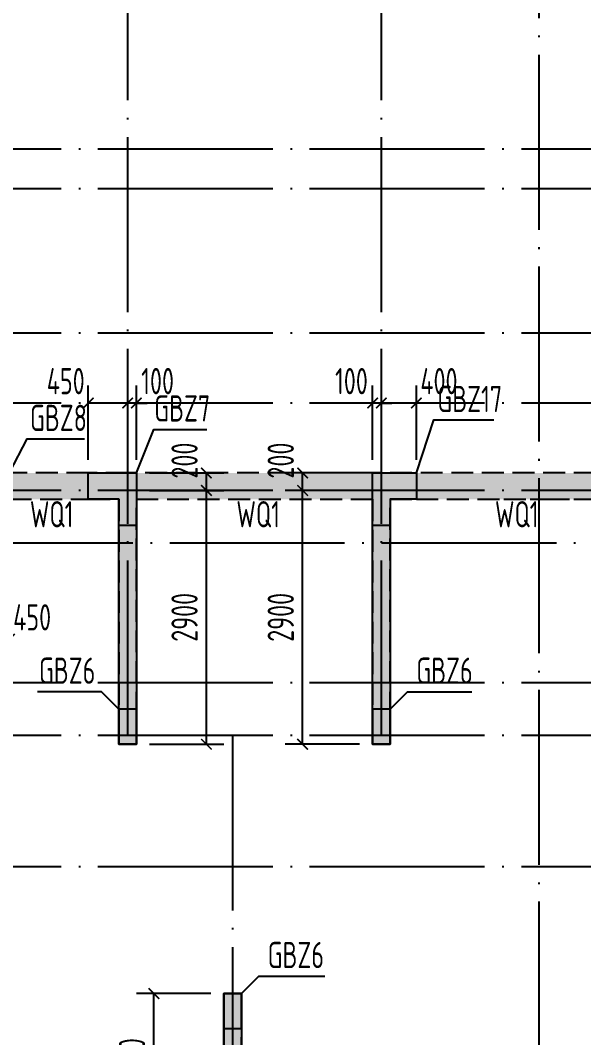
# Model space of a CAD drawing. Extents: x -1058961 to 23600, y -449123 to 2751847.
# Drawn here: x -426687 to -420248, y 25082 to 36710 of the extents above; entities that cross this region are included whole.
import ezdxf
from ezdxf.enums import TextEntityAlignment as Align

# ---------------------------------------------------------------- set-up
doc = ezdxf.new("R2010")
doc.units = 0
doc.header["$LTSCALE"] = 1000
doc.linetypes.add('DASH', pattern=[0.35, 0.25, -0.1])
doc.linetypes.add('DOTE', pattern=[2.42, 2, -0.2, 0.02, -0.2])
doc.layers.get('0').update_dxf_attribs({"linetype": 'CONTINUOUS'})
doc.layers.get('DEFPOINTS').update_dxf_attribs({"linetype": 'CONTINUOUS'})
for name, color, linetype in [('A-DOTE', 10, 'DOTE'), ('COLU_DE_TEXT', 7, 'CONTINUOUS'), ('LABEL', 1, 'CONTINUOUS'), ('S-Q墙填充', 252, 'CONTINUOUS'), ('S-Q墙实线', 6, 'CONTINUOUS'), ('S-Q墙标注', 3, 'CONTINUOUS'), ('S-Q墙虚线', 6, 'DASH'), ('S-X详图填充', 252, 'CONTINUOUS'), ('S-X详图实线', 4, 'CONTINUOUS')]:
    doc.layers.add(name, color=color, linetype=linetype)
doc.styles.add('TSSD_REIN', font='tssdeng.shx', dxfattribs={"width": 0.7, "height": 300, "bigfont": 'tssdchn.shx'})
doc.styles.add('结构文字', font='zstxt.shx', dxfattribs={"width": 0.7, "bigfont": 'zshz.shx'})
doc.dimstyles.new('STRUCK', dxfattribs={"dimtxt": 400, "dimasz": 121, "dimexe": 200, "dimexo": 150, "dimgap": 115, "dimtad": 1, "dimdec": 0, "dimdsep": 46, "dimtxsty": '结构文字', "dimblk": 'ARCHTICK', "dimcen": 400, "dimclrd": 3, "dimclre": 3, "dimclrt": 7, "dimadec": 0, "dimazin": 0, "dimtfac": 1, "dimtdec": 0, "dimtix": 1, "dimtmove": 2, "dimatfit": 3, "dimldrblk": '_DIMX', "dimfxl": 0, "dimtolj": 1, "dimtzin": 0, "dimarcsym": 0})

# ---------------------------------------------------------------- blocks, each defined once
blk = doc.blocks.new('20210726.16350016')
at = {"layer": 'A-DOTE'}
for p, q in [((24900, 10900), (24900, 21100)), ((27800, 10900), (27800, 21100)), ((29600, 21100), (29600, 3600)), ((55600, 17600), (3600, 17600)), ((55600, 17150), (3600, 17150)), ((55600, 15500), (3600, 15500)), ((55600, 14700), (3600, 14700)), ((55600, 13700), (3600, 13700)), ((3600, 13100.3), (55600, 13100.3)), ((55600, 11500), (3600, 11500)), ((55600, 10900), (3600, 10900)), ((26100, 10900), (26100, 3600)), ((55600, 9400), (3600, 9400))]:
    blk.add_line(p, q, dxfattribs=at)
blk = doc.blocks.new('_ArchTick')
at = {"color": 0, "linetype": 'ByBlock', "const_width": 0.15}
blk.add_lwpolyline([(-0.5, -0.5), (0.5, 0.5)], dxfattribs=at)
blk = doc.blocks.new('*D3118')
at = {"layer": 'DEFPOINTS', "color": 0}
for p in [(-425160, 25586), (-424360, 25586), (-424360, 24036)]:
    blk.add_point(p, dxfattribs=at)
at = {"layer": 'S-Q墙标注', "color": 3, "lineweight": -2}
for p, q in [((-424510, 25586), (-425360, 25586)), ((-425160, 24036), (-425160, 25586)), ((-424510, 24036), (-425360, 24036))]:
    blk.add_line(p, q, dxfattribs=at)
at = {"layer": 'S-Q墙标注', "color": 3, "lineweight": -2, "xscale": 121, "yscale": 121, "zscale": 121}
for p, rotation in [((-425160, 25586), 90), ((-425160, 24036), 270)]:
    blk.add_blockref('_ArchTick', p, dxfattribs=dict(at, rotation=rotation))
at = {"layer": 'S-Q墙标注', "color": 7, "insert": (-425410, 24811), "char_height": 300, "attachment_point": 5, "rotation": 90, "style": 'TSSD_REIN'}
blk.add_mtext('\\A1;1550', dxfattribs=at)
blk = doc.blocks.new('_DIMX')
blk.add_line((-150, 0), (150, 0))
at = {"const_width": 50}
blk.add_lwpolyline([(-70, -70), (70, 70)], dxfattribs=at)
blk = doc.blocks.new('*D2971')
at = {"layer": 'DEFPOINTS', "color": 0}
for p in [(-423460, 31336), (-422660, 31336), (-422660, 28436)]:
    blk.add_point(p, dxfattribs=at)
at = {"layer": 'S-Q墙标注', "color": 3, "lineweight": -2}
for p, q in [((-422810, 31336), (-423660, 31336)), ((-423460, 28436), (-423460, 31336)), ((-422810, 28436), (-423660, 28436))]:
    blk.add_line(p, q, dxfattribs=at)
at = {"layer": 'S-Q墙标注', "color": 3, "lineweight": -2, "xscale": 121, "yscale": 121, "zscale": 121}
for p, rotation in [((-423460, 31336), 90), ((-423460, 28436), 270)]:
    blk.add_blockref('_ArchTick', p, dxfattribs=dict(at, rotation=rotation))
at = {"layer": 'S-Q墙标注', "color": 7, "insert": (-423710, 29886), "char_height": 300, "attachment_point": 5, "rotation": 90, "style": 'TSSD_REIN'}
blk.add_mtext('\\A1;2900', dxfattribs=at)
blk = doc.blocks.new('*D2972')
at = {"layer": 'DEFPOINTS', "color": 0}
for p in [(-423460, 31536), (-422660, 31536), (-422660, 31336)]:
    blk.add_point(p, dxfattribs=at)
at = {"layer": 'S-Q墙标注', "color": 3, "lineweight": -2}
for p, q in [((-422810, 31536), (-423660, 31536)), ((-423460, 31336), (-423460, 31536)), ((-422810, 31336), (-423660, 31336))]:
    blk.add_line(p, q, dxfattribs=at)
at = {"layer": 'S-Q墙标注', "color": 3, "lineweight": -2, "xscale": 121, "yscale": 121, "zscale": 121}
for p, rotation in [((-423460, 31536), 90), ((-423460, 31336), 270)]:
    blk.add_blockref('_ArchTick', p, dxfattribs=dict(at, rotation=rotation))
at = {"layer": 'S-Q墙标注', "color": 7, "insert": (-423710, 31678), "char_height": 300, "attachment_point": 5, "rotation": 90, "style": 'TSSD_REIN'}
blk.add_mtext('\\A1;200', dxfattribs=at)
blk = doc.blocks.new('*D2973')
at = {"layer": 'DEFPOINTS', "color": 0}
for p in [(-422560, 32336), (-422560, 31536), (-422160, 31536)]:
    blk.add_point(p, dxfattribs=at)
at = {"layer": 'S-Q墙标注', "color": 3, "lineweight": -2}
for p, q in [((-422560, 31686), (-422560, 32536)), ((-422160, 31686), (-422160, 32536)), ((-422160, 32336), (-422560, 32336))]:
    blk.add_line(p, q, dxfattribs=at)
at = {"layer": 'S-Q墙标注', "color": 3, "lineweight": -2, "xscale": 121, "yscale": 121, "zscale": 121, "rotation": 180}
blk.add_blockref('_ArchTick', (-422560, 32336), dxfattribs=at)
at = {"layer": 'S-Q墙标注', "color": 3, "lineweight": -2, "xscale": 121, "yscale": 121, "zscale": 121}
blk.add_blockref('_ArchTick', (-422160, 32336), dxfattribs=at)
at = {"layer": 'S-Q墙标注', "color": 7, "insert": (-421902, 32586), "char_height": 300, "attachment_point": 5, "style": 'TSSD_REIN'}
blk.add_mtext('\\A1;400', dxfattribs=at)
blk = doc.blocks.new('*D2974')
at = {"layer": 'DEFPOINTS', "color": 0}
for p in [(-422660, 32336), (-422660, 31536), (-422560, 31536)]:
    blk.add_point(p, dxfattribs=at)
at = {"layer": 'S-Q墙标注', "color": 3, "lineweight": -2}
for p, q in [((-422660, 31686), (-422660, 32536)), ((-422560, 31686), (-422560, 32536)), ((-422660, 32336), (-422781, 32336)), ((-422560, 32336), (-422660, 32336)), ((-422560, 32336), (-422439, 32336))]:
    blk.add_line(p, q, dxfattribs=at)
at = {"layer": 'S-Q墙标注', "color": 3, "lineweight": -2, "xscale": 121, "yscale": 121, "zscale": 121}
blk.add_blockref('_ArchTick', (-422660, 32336), dxfattribs=at)
at = {"layer": 'S-Q墙标注', "color": 3, "lineweight": -2, "xscale": 121, "yscale": 121, "zscale": 121, "rotation": 180}
blk.add_blockref('_ArchTick', (-422560, 32336), dxfattribs=at)
at = {"layer": 'S-Q墙标注', "color": 7, "insert": (-422902, 32586), "char_height": 300, "attachment_point": 5, "style": 'TSSD_REIN'}
blk.add_mtext('\\A1;100', dxfattribs=at)
blk = doc.blocks.new('*D2975')
at = {"layer": 'DEFPOINTS', "color": 0}
for p in [(-425360, 31336), (-424560, 31336), (-425360, 28436)]:
    blk.add_point(p, dxfattribs=at)
at = {"layer": 'S-Q墙标注', "color": 3, "lineweight": -2}
for p, q in [((-425210, 31336), (-424360, 31336)), ((-424560, 28436), (-424560, 31336)), ((-425210, 28436), (-424360, 28436))]:
    blk.add_line(p, q, dxfattribs=at)
at = {"layer": 'S-Q墙标注', "color": 3, "lineweight": -2, "xscale": 121, "yscale": 121, "zscale": 121}
for p, rotation in [((-424560, 31336), 90), ((-424560, 28436), 270)]:
    blk.add_blockref('_ArchTick', p, dxfattribs=dict(at, rotation=rotation))
at = {"layer": 'S-Q墙标注', "color": 7, "insert": (-424810, 29886), "char_height": 300, "attachment_point": 5, "rotation": 90, "style": 'TSSD_REIN'}
blk.add_mtext('\\A1;2900', dxfattribs=at)
blk = doc.blocks.new('*D2976')
at = {"layer": 'DEFPOINTS', "color": 0}
for p in [(-425360, 31536), (-424560, 31536), (-425360, 31336)]:
    blk.add_point(p, dxfattribs=at)
at = {"layer": 'S-Q墙标注', "color": 3, "lineweight": -2}
for p, q in [((-425210, 31536), (-424360, 31536)), ((-424560, 31336), (-424560, 31536)), ((-425210, 31336), (-424360, 31336))]:
    blk.add_line(p, q, dxfattribs=at)
at = {"layer": 'S-Q墙标注', "color": 3, "lineweight": -2, "xscale": 121, "yscale": 121, "zscale": 121}
for p, rotation in [((-424560, 31536), 90), ((-424560, 31336), 270)]:
    blk.add_blockref('_ArchTick', p, dxfattribs=dict(at, rotation=rotation))
at = {"layer": 'S-Q墙标注', "color": 7, "insert": (-424810, 31678), "char_height": 300, "attachment_point": 5, "rotation": 90, "style": 'TSSD_REIN'}
blk.add_mtext('\\A1;200', dxfattribs=at)
blk = doc.blocks.new('*D2977')
at = {"layer": 'DEFPOINTS', "color": 0}
for p in [(-425460, 32336), (-425460, 31536), (-425360, 31536)]:
    blk.add_point(p, dxfattribs=at)
at = {"layer": 'S-Q墙标注', "color": 3, "lineweight": -2}
for p, q in [((-425460, 31686), (-425460, 32536)), ((-425360, 31686), (-425360, 32536)), ((-425460, 32336), (-425581, 32336)), ((-425360, 32336), (-425460, 32336)), ((-425360, 32336), (-425239, 32336))]:
    blk.add_line(p, q, dxfattribs=at)
at = {"layer": 'S-Q墙标注', "color": 3, "lineweight": -2, "xscale": 121, "yscale": 121, "zscale": 121}
blk.add_blockref('_ArchTick', (-425460, 32336), dxfattribs=at)
at = {"layer": 'S-Q墙标注', "color": 3, "lineweight": -2, "xscale": 121, "yscale": 121, "zscale": 121, "rotation": 180}
blk.add_blockref('_ArchTick', (-425360, 32336), dxfattribs=at)
at = {"layer": 'S-Q墙标注', "color": 7, "insert": (-425118, 32586), "char_height": 300, "attachment_point": 5, "style": 'TSSD_REIN'}
blk.add_mtext('\\A1;100', dxfattribs=at)
blk = doc.blocks.new('*D2978')
at = {"layer": 'DEFPOINTS', "color": 0}
for p in [(-425910, 32336), (-425910, 31536), (-425460, 31536)]:
    blk.add_point(p, dxfattribs=at)
at = {"layer": 'S-Q墙标注', "color": 3, "lineweight": -2}
for p, q in [((-425910, 31686), (-425910, 32536)), ((-425460, 31686), (-425460, 32536)), ((-425460, 32336), (-425910, 32336))]:
    blk.add_line(p, q, dxfattribs=at)
at = {"layer": 'S-Q墙标注', "color": 3, "lineweight": -2, "xscale": 121, "yscale": 121, "zscale": 121, "rotation": 180}
blk.add_blockref('_ArchTick', (-425910, 32336), dxfattribs=at)
at = {"layer": 'S-Q墙标注', "color": 3, "lineweight": -2, "xscale": 121, "yscale": 121, "zscale": 121}
blk.add_blockref('_ArchTick', (-425460, 32336), dxfattribs=at)
at = {"layer": 'S-Q墙标注', "color": 7, "insert": (-426168, 32586), "char_height": 300, "attachment_point": 5, "style": 'TSSD_REIN'}
blk.add_mtext('\\A1;450', dxfattribs=at)
blk = doc.blocks.new('*D2981')
at = {"layer": 'DEFPOINTS', "color": 0}
for p in [(-427260, 30436), (-426810, 30436), (-427260, 29636)]:
    blk.add_point(p, dxfattribs=at)
at = {"layer": 'S-Q墙标注', "color": 3, "lineweight": -2}
for p, q in [((-427260, 30286), (-427260, 29436)), ((-426810, 30286), (-426810, 29436)), ((-426810, 29636), (-427260, 29636))]:
    blk.add_line(p, q, dxfattribs=at)
at = {"layer": 'S-Q墙标注', "color": 3, "lineweight": -2, "xscale": 121, "yscale": 121, "zscale": 121, "rotation": 180}
blk.add_blockref('_ArchTick', (-427260, 29636), dxfattribs=at)
at = {"layer": 'S-Q墙标注', "color": 3, "lineweight": -2, "xscale": 121, "yscale": 121, "zscale": 121}
blk.add_blockref('_ArchTick', (-426810, 29636), dxfattribs=at)
at = {"layer": 'S-Q墙标注', "color": 7, "insert": (-426552, 29886), "char_height": 300, "attachment_point": 5, "style": 'TSSD_REIN'}
blk.add_mtext('\\A1;450', dxfattribs=at)

msp = doc.modelspace()

# ---------------------------------------------------------------- hatches: boundary and pattern name
at = {"layer": 'S-Q墙填充', "ltscale": 0.5}
h = msp.add_hatch(dxfattribs=at)
h.set_pattern_fill('ARMORED', color=252, scale=30, style=0)
h.set_pattern_definition([(50, (-494823.67, -5932.07), (215.17805, -18.82564), [22.5, -247.5]), (355, (-494823.67, -5932.07), (-41.6254, 225.65764), [18, -198]), (100.4514, (-494805.74, -5933.64), (173.5528, 206.83186), [19.12206, -210.34263]), (46.1842, (-494823.67, -5872.07), (320.1723, -49.6557), [33.75, -371.25]), (96.6356, (-494797, -5876.2), (280.3988, 292.2354), [28.6831, -315.5139]), (351.1842, (-494823.67, -5872.07), (280.3986, 292.2356), [27, -297]), (21, (-494793.67, -5887.07), (179.07212, -120.78567), [22.5, -247.5]), (326, (-494793.67, -5887.07), (72.9946, 217.545), [18, -198]), (71.4514, (-494778.75, -5897.14), (252.0668, 96.75915), [19.12206, -210.34263]), (37.5, (-494823.67, -5932.07), (3.647957, 99.868156), [0, -195.6, 0, -201, 0, -198.75]), (7.5, (-494823.67, -5932.07), (78.92086, 118.32351), [0, -114.6, 0, -191.1, 0, -75.75]), (327.5, (-494890.57, -5932.07), (160.14673, -6.76646), [0, -75, 0, -234, 0, -310.5]), (317.5, (-494920.57, -5932.07), (174.95585, 30.0315), [0, -97.5, 0, -155.4, 0, -220.5]), (45, (-494823.67, -5932.07), (-106.06602, 106.06602), [])])
h.paths.add_polyline_path([(-403759.84, 33336.07), (-404409.75, 33336.07), (-406059.82, 33336.07), (-406660.04, 33336.07), (-406660.18, 33586.07), (-409859.77, 33586.07), (-409859.85, 33336.07), (-410459.78, 33336.07), (-412060.01, 33336.07), (-412759.92, 33336.07), (-412759.92, 32336.07), (-412759.92, 31536.07), (-425459.93, 31536.07), (-425909.93, 31536.07), (-426810.02, 31536.07), (-427259.92, 31536.07), (-428759.92, 31536.07), (-428759.92, 32336.07), (-428759.92, 33336.07), (-429409.84, 33336.07), (-431060.32, 33336.07), (-431659.92, 33336.07), (-431659.92, 33586.07), (-434859.92, 33586.07), (-434859.92, 33336.07), (-435460.05, 33336.07), (-437060.01, 33336.07), (-437759.92, 33336.07), (-437759.92, 32336.07), (-437759.92, 31536.07), (-445959.92, 31536.07), (-445959.92, 28536.07), (-445959.91, 25936.07), (-445959.91, 23836.07), (-443159.91, 23836.07), (-436659.87, 23836.07), (-436659.92, 22636.06), (-435609.92, 22636.06), (-433259.91, 22636.06), (-430709.92, 22636.06), (-429859.93, 22636.06), (-429859.98, 23835.95), (-424259.93, 23836.07), (-423359.94, 23836.07), (-420759.94, 23836.07), (-418159.91, 23836.07), (-417259.91, 23836.07), (-411659.91, 23836.07), (-411659.91, 22636.06), (-410609.92, 22636.06), (-408259.94, 22636.06), (-405909.92, 22636.06), (-404859.94, 22636.06), (-404859.94, 23836.07), (-399259.93, 23836.07), (-398359.94, 23836.07), (-395559.93, 23836.07), (-395559.93, 31536.07), (-397160.02, 31536.07), (-397559.93, 31536.07), (-400459.92, 31536.07), (-400909.92, 31536.07), (-401810.02, 31536.07), (-402259.93, 31536.07), (-403759.84, 31536.07), (-403759.84, 32336.07)])
h.paths.add_polyline_path([(-445659.92, 28436.07), (-444959.92, 28436.07), (-444959.92, 28636.07), (-445659.92, 28636.07), (-445659.92, 31236.07), (-445259.93, 31236.07), (-444359.83, 31236.07), (-444059.91, 31236.07), (-444059.9, 30586.07), (-443859.9, 30586.07), (-443859.91, 31236.07), (-441159.91, 31236.07), (-441159.91, 28436.07), (-440959.91, 28436.07), (-440959.91, 31236.07), (-440609.91, 31236.07), (-439709.83, 31236.07), (-439359.91, 31236.07), (-439359.91, 30436.07), (-439159.91, 30436.07), (-439159.91, 31236.07), (-437459.92, 31236.07), (-437459.92, 32336.07), (-437459.92, 33036.07), (-437060.01, 33036.07), (-435460.05, 33036.07), (-434759.92, 33036.07), (-434759.92, 31836.07), (-434559.92, 31836.07), (-434559.92, 33136.07), (-434559.92, 33286.07), (-431959.92, 33286.07), (-431959.92, 33136.07), (-431959.92, 31836.07), (-431759.92, 31836.07), (-431759.92, 33036.07), (-431060.32, 33036.07), (-429409.84, 33036.07), (-429059.92, 33036.07), (-429059.92, 32336.07), (-429059.92, 31236.07), (-427359.92, 31236.07), (-427359.92, 30436.07), (-427159.92, 30436.07), (-427159.92, 31236.07), (-426810.02, 31236.07), (-425909.93, 31236.07), (-425559.93, 31236.07), (-425559.93, 28436.07), (-425359.93, 28436.07), (-425359.93, 31236.07), (-422659.93, 31236.07), (-422659.93, 28436.07), (-422459.93, 28436.07), (-422459.93, 31236.07), (-422160.02, 31236.07), (-421159.93, 31236.07), (-420859.93, 31236.07), (-420859.94, 31236.07), (-420659.94, 31236.07), (-420659.93, 31236.07), (-420359.92, 31236.07), (-419359.83, 31236.07), (-419059.91, 31236.07), (-419059.91, 28435.87), (-418859.91, 28435.87), (-418859.91, 31236.07), (-416159.92, 31236.07), (-416159.92, 28436.07), (-415959.92, 28436.07), (-415959.92, 31236.07), (-415609.92, 31236.07), (-414709.83, 31236.07), (-414359.92, 31236.07), (-414359.92, 30436.07), (-414159.92, 30436.07), (-414159.92, 31236.07), (-412459.92, 31236.07), (-412459.92, 32336.07), (-412459.92, 33036.07), (-412060.01, 33036.07), (-410459.78, 33036.07), (-409759.92, 33036.07), (-409759.92, 31836.07), (-409559.92, 31836.07), (-409559.92, 33286.07), (-406959.92, 33286.07), (-406959.92, 31836.07), (-406759.92, 31836.07), (-406759.92, 33036.07), (-406059.82, 33036.07), (-404409.75, 33036.07), (-404059.84, 33036.07), (-404059.84, 32336.07), (-404059.84, 31236.07), (-402359.93, 31236.07), (-402359.93, 30436.07), (-402159.93, 30436.07), (-402159.93, 31236.07), (-401810.02, 31236.07), (-400909.92, 31236.07), (-400559.92, 31236.07), (-400559.92, 28436.07), (-400359.92, 28436.07), (-400359.92, 31236.07), (-397659.93, 31236.07), (-397659.93, 30586.09), (-397459.93, 30586.09), (-397459.93, 31236.07), (-397160.02, 31236.07), (-396259.92, 31236.07), (-395859.92, 31236.07), (-395859.92, 28636.07), (-396559.93, 28636.07), (-396559.93, 28436.07), (-395859.92, 28436.07), (-395859.93, 25936.07), (-395859.93, 24136.07), (-398359.94, 24136.07), (-399159.93, 24136.07), (-399159.93, 25586.07), (-399359.93, 25586.07), (-399359.93, 24136.07), (-404859.94, 24136.07), (-404859.94, 24386.06), (-405159.94, 24386.06), (-405159.94, 24036.07), (-405159.94, 22936.06), (-405909.92, 22936.06), (-408259.94, 22936.06), (-410609.92, 22936.06), (-411359.91, 22936.06), (-411359.91, 24036.07), (-411359.91, 24386.06), (-411659.91, 24386.06), (-411659.91, 24136.07), (-417159.91, 24136.07), (-417159.91, 25586.07), (-417359.91, 25586.07), (-417359.91, 24136.07), (-418159.91, 24136.07), (-420759.94, 24136.07), (-423359.94, 24136.07), (-424159.93, 24136.07), (-424159.93, 25586.07), (-424359.93, 25586.07), (-424359.93, 24136.07), (-429859.93, 24135.95), (-429859.9, 24386.05), (-430159.94, 24386.08), (-430159.99, 24035.95), (-430159.94, 22936.06), (-430709.92, 22936.07), (-433259.91, 22936.06), (-435609.92, 22936.06), (-436359.91, 22936.06), (-436359.86, 24035.95), (-436359.91, 24386.08), (-436659.92, 24386.05), (-436659.88, 24135.95), (-442159.91, 24136.07), (-442159.91, 25586.07), (-442359.91, 25586.07), (-442359.91, 24136.07), (-443159.91, 24136.07), (-445659.91, 24136.07), (-445659.91, 25936.07)], flags=16)
at = {"layer": 'S-X详图填充'}
h = msp.add_hatch(color=256, dxfattribs=at)
h.dxf.hatch_style = 1
h.paths.add_polyline_path([(-425359.94, 30936.09), (-425559.94, 30936.09), (-425559.95, 31236.07), (-425909.95, 31236.07), (-425909.95, 31536.07), (-425359.95, 31536.07)])
h = msp.add_hatch(color=256, dxfattribs=at)
h.dxf.hatch_style = 1
h.paths.add_polyline_path([(-422459.94, 30936.09), (-422659.94, 30936.09), (-422659.95, 31536.07), (-422159.95, 31536.07), (-422159.95, 31236.07), (-422459.95, 31236.07)])
h = msp.add_hatch(color=256, dxfattribs=at)
h.dxf.hatch_style = 1
h.paths.add_polyline_path([(-425359.93, 28836.09), (-425559.93, 28836.09), (-425559.93, 28436.09), (-425359.93, 28436.09)])
h = msp.add_hatch(color=256, dxfattribs=at)
h.dxf.hatch_style = 1
h.paths.add_polyline_path([(-422459.93, 28836.09), (-422659.93, 28836.09), (-422659.93, 28436.09), (-422459.93, 28436.09)])
h = msp.add_hatch(color=256, dxfattribs=at)
h.dxf.hatch_style = 1
h.paths.add_polyline_path([(-424359.93, 25186.09), (-424159.93, 25186.09), (-424159.93, 25586.09), (-424359.93, 25586.09)])

# ---------------------------------------------------------------- linework, layer by layer
at = {"layer": 'LABEL'}
for points in [[(-422159.92, 31536.07), (-421959.92, 32141.82), (-421275.86, 32141.82)], [(-425359.92, 31536.07), (-425159.92, 32034.22), (-424554.8, 32034.22)], [(-426809.92, 31536.07), (-426609.92, 31925.38), (-425953.34, 31925.38)], [(-425559.93, 28836.09), (-425759.93, 29036.09), (-426490.59, 29036.09)], [(-422459.93, 28836.09), (-422259.93, 29036.09), (-421526.2, 29036.09)], [(-424159.93, 25586.09), (-423959.93, 25786.09), (-423205.22, 25786.09)]]:
    msp.add_lwpolyline(points, dxfattribs=at)
at = {"layer": 'S-Q墙实线', "ltscale": 0.5}
for points in [[(-425909.92, 31536.07), (-425359.92, 31536.07), (-425359.92, 28436.07), (-425559.92, 28436.07), (-425559.92, 31236.07), (-425909.92, 31236.07), (-425909.92, 31536.07)], [(-422659.92, 28436.07), (-422659.92, 31536.07), (-422159.92, 31536.07), (-422159.92, 31236.07), (-422459.92, 31236.07), (-422459.92, 28436.07), (-422659.92, 28436.07)], [(-424159.92, 25586.07), (-424159.92, 24136.07), (-423359.92, 24136.07), (-423359.92, 23836.07), (-424359.92, 23836.07), (-424359.92, 25586.07), (-424159.92, 25586.07)]]:
    msp.add_lwpolyline(points, dxfattribs=at)
at = {"layer": 'S-Q墙虚线', "color": 6}
for points in [[(-412759.92, 31536.07), (-425459.93, 31536.07), (-425909.93, 31536.07), (-426810.02, 31536.07), (-427259.92, 31536.07), (-428759.92, 31536.07), (-428759.92, 32336.07), (-428759.92, 33336.07), (-429409.84, 33336.07), (-431060.32, 33336.07), (-431659.92, 33336.07), (-431659.92, 33586.07), (-434859.92, 33586.07)], [(-426810.02, 31236.07), (-425909.93, 31236.07), (-425559.93, 31236.07), (-425559.93, 28436.07), (-425359.93, 28436.07), (-425359.93, 31236.07), (-422659.93, 31236.07), (-422659.93, 28436.07), (-422459.93, 28436.07), (-422459.93, 31236.07), (-422160.02, 31236.07), (-421159.93, 31236.07), (-420859.93, 31236.07), (-420859.94, 31236.07), (-420659.94, 31236.07), (-420659.93, 31236.07), (-420359.92, 31236.07), (-419359.83, 31236.07)], [(-418159.91, 24136.07), (-420759.94, 24136.07), (-423359.94, 24136.07), (-424159.93, 24136.07), (-424159.93, 25586.07), (-424359.93, 25586.07), (-424359.93, 24136.07), (-429859.93, 24135.95), (-429859.9, 24386.05), (-430159.94, 24386.08), (-430159.99, 24035.95), (-430159.94, 22936.06), (-430709.92, 22936.07), (-433259.91, 22936.06)]]:
    msp.add_lwpolyline(points, dxfattribs=at)
at = {"layer": 'S-X详图实线'}
for points in [[(-425359.94, 30936.09), (-425559.94, 30936.09), (-425559.95, 31236.07), (-425909.95, 31236.07), (-425909.95, 31536.07), (-425359.95, 31536.07), (-425359.94, 30936.09)], [(-422459.94, 30936.09), (-422659.94, 30936.09), (-422659.95, 31536.07), (-422159.95, 31536.07), (-422159.95, 31236.07), (-422459.95, 31236.07), (-422459.94, 30936.09)], [(-425359.93, 28836.09), (-425559.93, 28836.09), (-425559.93, 28436.09), (-425359.93, 28436.09), (-425359.93, 28836.09)], [(-422459.93, 28836.09), (-422659.93, 28836.09), (-422659.93, 28436.09), (-422459.93, 28436.09), (-422459.93, 28836.09)], [(-424359.93, 25186.09), (-424159.93, 25186.09), (-424159.93, 25586.09), (-424359.93, 25586.09), (-424359.93, 25186.09)]]:
    msp.add_lwpolyline(points, close=True, dxfattribs=at)

# ---------------------------------------------------------------- block references
at = {"layer": 'A-DOTE'}
msp.add_blockref('20210726.16350016', (-450359.92, 17636.02), dxfattribs=at)

# ---------------------------------------------------------------- texts
at = {"layer": 'COLU_DE_TEXT', "style": 'TSSD_REIN', "width": 0.7}
for s, p in [('GBZ17', (-421919.38, 32141.82)), ('GBZ7', (-425156.12, 32034.22)), ('GBZ8', (-426576.3, 31925.38)), ('GBZ6', (-426473.78, 29036.09)), ('GBZ6', (-422159.93, 29036.09)), ('GBZ6', (-423859.93, 25786.09))]:
    msp.add_text(s, height=300, dxfattribs=at).set_placement(p, align=Align.BOTTOM_LEFT)
at = {"layer": 'S-Q墙标注', "style": 'TSSD_REIN', "width": 0.7}
for p in [(-426328.76, 30824.68), (-423968.25, 30824.68), (-421012.64, 30824.68)]:
    msp.add_text('WQ1', height=300, dxfattribs=at).set_placement(p, align=Align.BOTTOM_CENTER)

# ---------------------------------------------------------------- dimensions: what is measured, and where the dimension line sits
at = {"layer": 'S-Q墙标注'}
for base, p1, p2, angle, picture, middle in [((-425909.92, 32336.07), (-425459.91, 31536.07), (-425909.92, 31536.07), 180, '*D2978', (-426168, 32586.07)), ((-425459.91, 32336.07), (-425359.92, 31536.07), (-425459.91, 31536.07), 180, '*D2977', (-425118, 32586.07)), ((-422659.92, 32336.07), (-422559.91, 31536.07), (-422659.92, 31536.07), 180, '*D2974', (-422901.85, 32586.07)), ((-422559.91, 32336.07), (-422160.01, 31536.07), (-422559.91, 31536.07), 180, '*D2973', (-421901.93, 32586.07)), ((-424559.93, 31536.07), (-425359.93, 31336.07), (-425359.93, 31536.07), 90, '*D2976', (-424809.93, 31677.99)), ((-423459.93, 31536.07), (-422659.93, 31336.07), (-422659.93, 31536.07), 90, '*D2972', (-423709.93, 31677.99)), ((-427259.92, 29636.07), (-426810.01, 30436.07), (-427259.92, 30436.07), 180, '*D2981', (-426551.94, 29886.07))]:
    dim = msp.add_linear_dim(base=base, p1=p1, p2=p2, angle=angle, dimstyle='STRUCK', override={"dimtxt": 300, "dimgap": 100, "dimtxsty": 'TSSD_REIN'}, dxfattribs=at)
    dim.commit()
    dim.dimension.update_dxf_attribs({"geometry": picture, "text_midpoint": middle, "dimtype": 160})
for base, p1, p2, picture, middle in [((-424559.93, 31336.07), (-425359.93, 28436.07), (-425359.93, 31336.07), '*D2975', (-424809.93, 29886.07)), ((-423459.93, 31336.07), (-422659.93, 28436.07), (-422659.93, 31336.07), '*D2971', (-423709.93, 29886.07)), ((-425159.93, 25586.07), (-424359.93, 24036.07), (-424359.93, 25586.07), '*D3118', (-425409.93, 24811.07))]:
    dim = msp.add_linear_dim(base=base, p1=p1, p2=p2, angle=90, dimstyle='STRUCK', override={"dimtxt": 300, "dimgap": 100, "dimtxsty": 'TSSD_REIN'}, dxfattribs=at)
    dim.commit()
    dim.dimension.update_dxf_attribs({"geometry": picture, "text_midpoint": middle})

doc.saveas('drawing.dxf')
